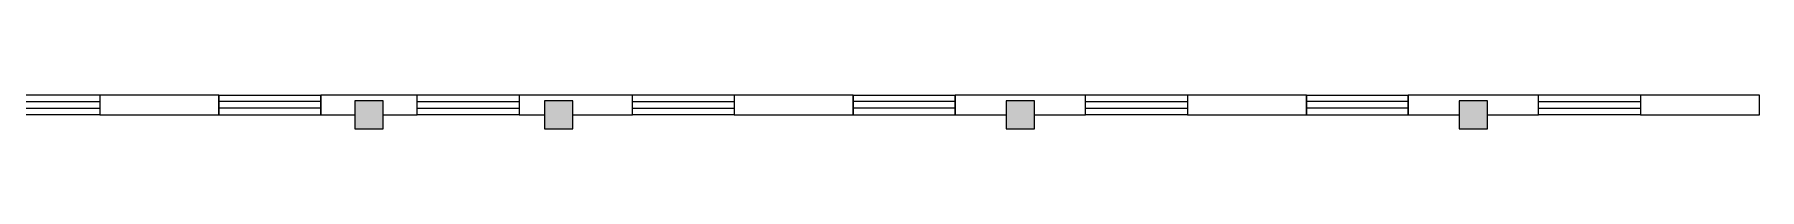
# Model space of a CAD drawing. Extents: x 1725663 to 4653551, y -550461 to 248782.
# Drawn here: x 2110644 to 2141100, y -375754 to -375154 of the extents above; entities that cross this region are included whole.
import ezdxf

# ---------------------------------------------------------------- set-up
doc = ezdxf.new("R2010")
doc.units = 0
doc.header["$LTSCALE"] = 1000
for name, color, linetype in [('0-底图', 7, 'Continuous'), ('COLUMN', 255, 'Continuous'), ('PUB_HATCH', 8, 'Continuous'), ('WALL', 2, 'Continuous'), ('WINDOW', 4, 'Continuous')]:
    doc.layers.add(name, color=color, linetype=linetype)

# ---------------------------------------------------------------- blocks, each defined once
blk = doc.blocks.new('$WINLIB2D$00000001')
at = {"color": 0}
for points in [[(-0.5, 0.5), (-0.5, -0.5)], [(-0.5, 0.5), (0.5, 0.5)], [(0.5, -0.5), (0.5, 0.5)], [(0.5, 0.167), (-0.5, 0.167)], [(0.5, -0.167), (-0.5, -0.167)], [(-0.5, -0.5), (0.5, -0.5)]]:
    blk.add_lwpolyline(points, dxfattribs=at)
blk = doc.blocks.new('ugjhk')
at = {"layer": 'PUB_HATCH'}
for points in [[(1553057, -294620.8), (1553557, -294620.8), (1553557, -294120.8), (1553057, -294120.8)], [(1556407, -294620.8), (1556907, -294620.8), (1556907, -294120.8), (1556407, -294120.8)], [(1564557, -294620.8), (1565057, -294620.8), (1565057, -294120.8), (1564557, -294120.8)], [(1572557, -294620.8), (1573057, -294620.8), (1573057, -294120.8), (1572557, -294120.8)]]:
    blk.add_hatch(color=256, dxfattribs=at).paths.add_polyline_path(points)
at = {"layer": 'COLUMN'}
for p, q in [((1553557, -294120.8), (1553057, -294120.8)), ((1553057, -294120.8), (1553057, -294620.8)), ((1553557, -294620.8), (1553557, -294120.8)), ((1556907, -294120.8), (1556407, -294120.8)), ((1556407, -294120.8), (1556407, -294620.8)), ((1556907, -294620.8), (1556907, -294120.8)), ((1565057, -294120.8), (1564557, -294120.8)), ((1564557, -294120.8), (1564557, -294620.8)), ((1565057, -294620.8), (1565057, -294120.8)), ((1573057, -294120.8), (1572557, -294120.8)), ((1572557, -294120.8), (1572557, -294620.8)), ((1573057, -294620.8), (1573057, -294120.8)), ((1553057, -294620.8), (1553557, -294620.8)), ((1556407, -294620.8), (1556907, -294620.8)), ((1564557, -294620.8), (1565057, -294620.8)), ((1572557, -294620.8), (1573057, -294620.8))]:
    blk.add_line(p, q, dxfattribs=at)
at = {"layer": 'WALL'}
for p, q in [((1550657, -294020.8), (1548557, -294020.8)), ((1548557, -294020.8), (1548557, -294370.8)), ((1550657, -294370.8), (1550657, -294020.8)), ((1553307, -294020.8), (1552457, -294020.8)), ((1552457, -294020.8), (1552457, -294370.8)), ((1554157, -294020.8), (1553307, -294020.8)), ((1554157, -294370.8), (1554157, -294020.8)), ((1556657, -294020.8), (1555957, -294020.8)), ((1555957, -294020.8), (1555957, -294370.8)), ((1557957, -294020.8), (1556657, -294020.8)), ((1557957, -294370.8), (1557957, -294020.8)), ((1561857, -294020.8), (1559757, -294020.8)), ((1559757, -294020.8), (1559757, -294370.8)), ((1561857, -294370.8), (1561857, -294020.8)), ((1564807, -294020.8), (1563657, -294020.8)), ((1563657, -294020.8), (1563657, -294370.8)), ((1565957, -294020.8), (1564807, -294020.8)), ((1565957, -294370.8), (1565957, -294020.8)), ((1569857, -294020.8), (1567757, -294020.8)), ((1567757, -294020.8), (1567757, -294370.8)), ((1569857, -294370.8), (1569857, -294020.8)), ((1572807, -294020.8), (1571657, -294020.8)), ((1571657, -294020.8), (1571657, -294370.8)), ((1573957, -294020.8), (1572807, -294020.8)), ((1573957, -294370.8), (1573957, -294020.8)), ((1577857, -294020.8), (1575757, -294020.8)), ((1575757, -294020.8), (1575757, -294370.8)), ((1577857, -294370.8), (1577857, -294020.8)), ((1548557, -294370.8), (1550657, -294370.8)), ((1552457, -294370.8), (1553057, -294370.8)), ((1553557, -294370.8), (1554157, -294370.8)), ((1555957, -294370.8), (1556407, -294370.8)), ((1556907, -294370.8), (1557957, -294370.8)), ((1559757, -294370.8), (1561857, -294370.8)), ((1563657, -294370.8), (1564557, -294370.8)), ((1565057, -294370.8), (1565957, -294370.8)), ((1567757, -294370.8), (1569857, -294370.8)), ((1571657, -294370.8), (1572557, -294370.8)), ((1573057, -294370.8), (1573957, -294370.8)), ((1575757, -294370.8), (1577857, -294370.8))]:
    blk.add_line(p, q, dxfattribs=at)
at = {"layer": 'WINDOW', "yscale": 350}
for p, xscale, zscale in [((1547657, -294195.8), -1800, -1800), ((1551557, -294195.8), 1800, 1800), ((1555057, -294195.8), -1800, -1800), ((1558857, -294195.8), -1800, -1800), ((1562757, -294195.8), 1800, 1800), ((1566857, -294195.8), -1800, -1800), ((1570757, -294195.8), 1800, 1800), ((1574857, -294195.8), -1800, -1800)]:
    blk.add_blockref('$WINLIB2D$00000001', p, dxfattribs=dict(at, xscale=xscale, zscale=zscale))

msp = doc.modelspace()

# ---------------------------------------------------------------- block references
at = {"layer": '0-底图'}
msp.add_blockref('ugjhk', (563243, -81133), dxfattribs=at)

doc.saveas('drawing.dxf')
